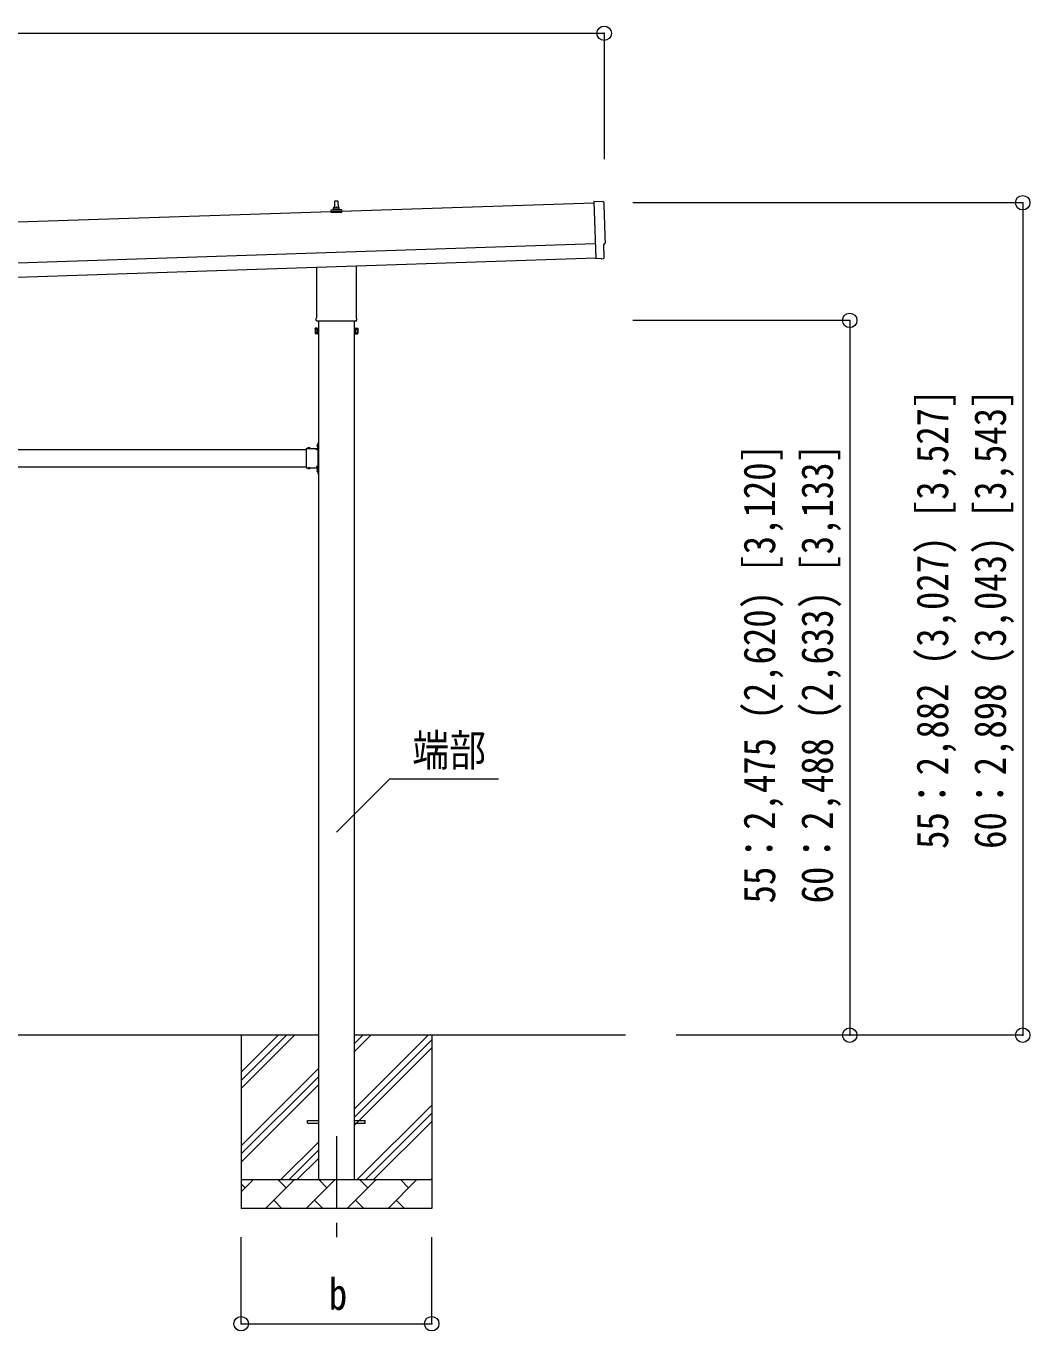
# Model space of a CAD drawing. Units: millimetres at full size, sheet at 1:50; details may follow other scales. Extents: x -14053 to 14053, y -9700 to 9700.
# Drawn here: x 5804 to 9279, y -4711 to -193 of the extents above; entities that cross this region are included whole.
import ezdxf
from ezdxf.enums import TextEntityAlignment as Align

# ---------------------------------------------------------------- set-up
doc = ezdxf.new("R2010")
doc.units = ezdxf.units.MM
doc.header["$LTSCALE"] = 50
doc.header["$PDMODE"] = 32
doc.header["$PDSIZE"] = 50
doc.linetypes.add('CHAIN1', pattern=[8, 5, -1, 1, -1])
doc.linetypes.add('USER7', pattern=[2, 1, -1])
for name, color, linetype, lineweight in [('0-2_建具', 4, 'Continuous', 9), ('0-3_階段', 7, 'CHAIN1', 9), ('0-4_設備', 7, 'Continuous', 9), ('0-7_ハッチ', 7, 'Continuous', 9), ('0-8_外構', 6, 'Continuous', 9)]:
    doc.layers.add(name, color=color, linetype=linetype, lineweight=lineweight)
doc.styles.add('ＭＳ ゴシック', font='')
doc.styles.get('ＭＳ ゴシック').set_extended_font_data('MS Gothic')

msp = doc.modelspace()

# ---------------------------------------------------------------- linework, layer by layer
at = {"layer": '0-2_建具'}
for p, q in [((7769.8, -805.6), (2386.79, -985.04)), ((6872.43, -822.76), (6873.16, -799.23)), ((6874.16, -798.26), (6882.71, -798.26)), ((6883.71, -799.23), (6884.43, -822.76)), ((6860.18, -838.26), (6860.18, -830.54)), ((6896.68, -838.26), (6860.18, -838.26)), ((6860.56, -829.76), (6896.3, -829.76)), ((6860.95, -829.57), (6867.67, -827.94)), ((6868.05, -827.76), (6888.81, -827.76)), ((6868.43, -826.97), (6868.43, -822.76)), ((6869.43, -822.76), (6887.43, -822.76)), ((6888.43, -826.97), (6888.43, -822.76)), ((6895.92, -829.57), (6889.2, -827.94)), ((6896.68, -838.26), (6896.68, -830.54)), ((2391.45, -1124.96), (7774.46, -945.52)), ((2393.12, -1174.93), (7776.13, -995.5)), ((6810.13, -1202.24), (6810.13, -1027.7)), ((6946.73, -1023.14), (6946.73, -1202.24)), ((7776.22, -998.26), (7776.25, -999.26)), ((7795.87, -998.61), (7802.78, -998.02)), ((6808.43, -1211.02), (6808.43, -1205.52)), ((6946.37, -1214.52), (6810.5, -1214.52)), ((6815.93, -1214.52), (6815.93, -4187.02)), ((6940.93, -4187.02), (6940.93, -1214.52)), ((6948.43, -1205.52), (6948.43, -1211.02)), ((6804.43, -1240.52), (6805.19, -1239.2)), ((6804.43, -1240.52), (6804.43, -1257.52)), ((6804.43, -1257.52), (6805.19, -1258.83)), ((6811.43, -1244.11), (6805.19, -1244.11)), ((6811.43, -1253.92), (6805.19, -1253.92)), ((6811.43, -1258.83), (6805.19, -1258.83)), ((6813.93, -1258.22), (6811.43, -1258.22)), ((6942.93, -1258.22), (6945.43, -1258.22)), ((6945.43, -1244.11), (6951.67, -1244.11)), ((6945.43, -1253.92), (6951.67, -1253.92)), ((6945.43, -1258.83), (6951.67, -1258.83)), ((6952.43, -1240.52), (6951.67, -1239.2)), ((6952.43, -1257.52), (6951.67, -1258.83)), ((6952.43, -1240.52), (6952.43, -1257.52)), ((5182.93, -1659.02), (6773.93, -1659.02)), ((6773.93, -1656.02), (6773.93, -1722.02)), ((6773.93, -1656.02), (6813.93, -1656.02)), ((6777.03, -1655.51), (6777.03, -1656.02)), ((6777.03, -1656.02), (6788.83, -1656.02)), ((6813.42, -1640.12), (6813.93, -1640.12)), ((6813.93, -1636.02), (6815.93, -1636.02)), ((6813.93, -1636.02), (6813.93, -1656.02)), ((6813.93, -1640.12), (6813.93, -1651.92)), ((6815.93, -1643.02), (6813.93, -1643.02)), ((6815.93, -1649.02), (6813.93, -1649.02)), ((6813.93, -1660.02), (6813.93, -1718.02)), ((6815.93, -1636.02), (6815.93, -1656.02)), ((5182.93, -1719.02), (6773.93, -1719.02)), ((6773.93, -1722.02), (6813.93, -1722.02)), ((6777.03, -1722.53), (6777.03, -1722.02)), ((6777.03, -1722.02), (6788.83, -1722.02)), ((6809.93, -1719.02), (6815.43, -1719.02)), ((6813.93, -1720.02), (6809.93, -1720.02)), ((6813.42, -1726.12), (6813.93, -1726.12)), ((6813.93, -1722.02), (6813.93, -1742.02)), ((6813.93, -1726.12), (6813.93, -1737.92)), ((6815.93, -1729.02), (6813.93, -1729.02)), ((6815.93, -1735.02), (6813.93, -1735.02)), ((6813.93, -1742.02), (6815.93, -1742.02)), ((6815.93, -1722.02), (6815.93, -1742.02)), ((6778.43, -3982.52), (6815.93, -3982.52)), ((6778.43, -3991.52), (6778.43, -3982.52)), ((6778.43, -3991.52), (6815.93, -3991.52)), ((6940.93, -3982.52), (6978.43, -3982.52)), ((6940.93, -3991.52), (6978.43, -3991.52)), ((6978.43, -3991.52), (6978.43, -3982.52))]:
    msp.add_line(p, q, dxfattribs=at)
for points in [[(7801.24, -801.12), (7769.63, -800.52), (7776.22, -998.26)], [(7805.52, -994.93), (7803.95, -947.93), (7804.55, -947.91)], [(7795.12, -998.36), (7794.44, -997.75), (7776.25, -999.27)], [(6811.43, -1258.83), (6811.43, -1239.2), (6805.19, -1239.2)], [(6811.43, -1258.22), (6811.43, -1239.82), (6813.93, -1239.82)], [(6945.43, -1258.22), (6945.43, -1239.82), (6942.93, -1239.82)], [(6945.43, -1258.83), (6945.43, -1239.2), (6951.67, -1239.2)], [(6777.03, -1655.51), (6788.83, -1655.51), (6788.83, -1656.02)], [(6813.93, -1660.02), (6809.93, -1660.02), (6809.93, -1658.02), (6813.93, -1658.02)], [(6809.93, -1659.02), (6815.43, -1659.02), (6815.43, -1719.02)], [(6813.42, -1640.12), (6813.42, -1651.92), (6813.93, -1651.92)], [(6777.03, -1722.53), (6788.83, -1722.53), (6788.83, -1722.02)], [(6813.93, -1718.02), (6809.93, -1718.02), (6809.93, -1720.02)], [(6813.42, -1726.12), (6813.42, -1737.92), (6813.93, -1737.92)]]:
    msp.add_lwpolyline(points, dxfattribs=at)
for points in [[(6813.93, -1259.52), (6813.93, -1238.52), (6815.93, -1238.52), (6815.93, -1259.52)], [(6942.93, -1259.52), (6942.93, -1238.52), (6940.93, -1238.52), (6940.93, -1259.52)]]:
    msp.add_lwpolyline(points, close=True, dxfattribs=at)
at = {"layer": '0-2_建具', "linetype": 'USER7'}
for points in [[(6780.43, -1653.41), (6781.79, -1656.18), (6782.93, -1656.79)], [(6785.43, -1653.41), (6784.08, -1656.18), (6782.93, -1656.79)], [(6811.32, -1643.52), (6814.1, -1644.87), (6814.71, -1646.02)], [(6811.32, -1648.52), (6814.1, -1647.16), (6814.71, -1646.02)], [(6780.43, -1724.63), (6781.79, -1721.85), (6782.93, -1721.24)], [(6785.43, -1724.63), (6784.08, -1721.85), (6782.93, -1721.24)], [(6811.32, -1729.52), (6814.1, -1730.87), (6814.71, -1732.02)], [(6811.32, -1734.52), (6814.1, -1733.16), (6814.71, -1732.02)]]:
    msp.add_lwpolyline(points, dxfattribs=at)
at = {"layer": '0-2_建具'}
for centre, radius, start, end in [((6874.16, -799.26), 1, 90, 178.60509), ((6882.71, -799.26), 1, 1.39491, 90), ((6861.18, -830.54), 1, 103.62699, 180), ((6867.43, -826.97), 1, 283.62699, 0), ((6872.52, -823.39), 4.13, 90, 171.17633), ((6869.43, -823.76), 1, 90, 180), ((6881.77, -822.76), 4.83, 133.60282, 180), ((6875.1, -822.76), 4.83, 0, 46.39718), ((6884.35, -823.39), 4.13, 8.82367, 90), ((6887.43, -823.76), 1, 0, 90), ((6889.43, -826.97), 1, 180, 256.37301), ((6895.68, -830.54), 1, 0, 76.37301), ((6812.43, -1205.52), 4, 125.09963, 180), ((6812.43, -1211.02), 4, 180, 194.47751), ((6812.43, -1211.02), 4, 194.47751, 241.04498), ((6944.43, -1211.02), 4, 298.95502, 345.52249), ((6944.43, -1205.52), 4, 0, 54.90037), ((6944.43, -1211.02), 4, 345.52249, 0), ((6808.78, -1241.66), 4.34, 145.61575, 214.38425), ((6820.67, -1249.02), 16.24, 162.41205, 197.58795), ((6808.78, -1256.38), 4.34, 145.61575, 214.38425), ((6936.19, -1249.02), 16.24, 342.41205, 17.58795), ((6948.09, -1241.66), 4.34, 325.61575, 34.38425), ((6948.09, -1256.38), 4.34, 325.61575, 34.38425), ((6782.93, -1661.25), 8.23, 44.2189, 135.7811), ((6819.16, -1646.02), 8.23, 134.2189, 225.7811), ((6813.93, -1656.02), 2, 270, 0), ((6782.93, -1716.78), 8.23, 224.2189, 315.7811), ((6819.16, -1732.02), 8.23, 134.2189, 225.7811), ((6813.93, -1722.02), 2, 0, 90)]:
    msp.add_arc(centre, radius, start, end, dxfattribs=at)
for centre, major_axis, ratio, start_param, end_param in [((7801.18, -804.12), (3, 0.1), 0.99863, 6.2683889, 7.8016218), ((12566.74, -715.73), (-4760.73, -158.69), 0.99863, 6.2683889, 6.2976778), ((7804.4, -943.51), (4.4, 0.15), 0.99863, 4.712389, 6.2976778), ((7795.79, -997.61), (0.75, -0.666), 0.9974, 4.712389, 5.5252311), ((7802.51, -995.03), (2.25, -2), 0.9974, 5.5252311, 7.0411395)]:
    msp.add_ellipse(centre, major_axis=major_axis, ratio=ratio, start_param=start_param, end_param=end_param, dxfattribs=at)
at = {"layer": '0-3_階段'}
msp.add_line((6878.43, -4037.02), (6878.43, -4386.02), dxfattribs=at)
at = {"layer": '0-4_設備'}
for p, q in [((6815.93, -3687.02), (5140.93, -3687.02)), ((6548.43, -3687.02), (6548.43, -4287.02)), ((6548.43, -3872.07), (6733.48, -3687.02)), ((6548.43, -3843.78), (6705.2, -3687.02)), ((6548.43, -3815.5), (6676.91, -3687.02)), ((7879.31, -3687.02), (6940.93, -3687.02)), ((6940.93, -3942.12), (7196.03, -3687.02)), ((6940.93, -3744.13), (6998.04, -3687.02)), ((6940.93, -3715.84), (6969.76, -3687.02)), ((6940.93, -3970.4), (7208.43, -3702.9)), ((7208.43, -3687.02), (7208.43, -4287.02)), ((6940.93, -3998.68), (7208.43, -3731.18)), ((6548.43, -4070.06), (6815.93, -3802.56)), ((6548.43, -4098.34), (6815.93, -3830.84)), ((6548.43, -4126.63), (6815.93, -3859.13)), ((6950.59, -4187.02), (7208.43, -3929.17)), ((6978.87, -4187.02), (7208.43, -3957.46)), ((7007.16, -4187.02), (7208.43, -3985.74)), ((6686.03, -4187.02), (6815.93, -4057.12)), ((6714.31, -4187.02), (6815.93, -4085.4)), ((6742.6, -4187.02), (6815.93, -4113.68)), ((6548.43, -4187.02), (7208.43, -4187.02)), ((6548.43, -4229.91), (6591.33, -4187.02)), ((6562.77, -4215.57), (6548.43, -4201.23)), ((6632.75, -4287.02), (6732.75, -4187.02)), ((6704.19, -4215.57), (6675.64, -4187.02)), ((6774.17, -4287.02), (6874.17, -4187.02)), ((6845.61, -4215.57), (6817.06, -4187.02)), ((6915.59, -4287.02), (7015.59, -4187.02)), ((6987.04, -4215.57), (6958.48, -4187.02)), ((7057.01, -4287.02), (7157.01, -4187.02)), ((7128.46, -4215.57), (7099.9, -4187.02)), ((7205.15, -4187.02), (7208.43, -4183.73)), ((7208.43, -4287.02), (6548.43, -4287.02)), ((6661.3, -4258.46), (6689.85, -4287.02)), ((6802.72, -4258.46), (6831.27, -4287.02)), ((6944.14, -4258.46), (6972.7, -4287.02)), ((7085.56, -4258.46), (7114.12, -4287.02))]:
    msp.add_line(p, q, dxfattribs=at)
at = {"layer": '0-7_ハッチ', "color": 6}
msp.add_lwpolyline([(7439.35, -2800.05), (7062.6, -2800.05), (6878.43, -2984.23)], dxfattribs=at)
at = {"layer": '0-8_外構'}
for p, q in [((2355.79, -218.05), (7805.46, -218.05)), ((7805.46, -218.05), (7805.46, -654.33)), ((9254.46, -804.57), (7904.46, -804.57)), ((9254.46, -804.57), (9254.46, -3687.02)), ((8655.46, -1212.02), (7904.46, -1212.02)), ((8655.46, -1212.02), (8655.46, -3687.02)), ((8655.46, -3687.02), (8054.46, -3687.02)), ((9254.46, -3687.02), (8054.46, -3687.02)), ((6548.43, -4686.02), (6548.43, -4386.02)), ((7208.43, -4686.02), (7208.43, -4386.02)), ((6548.43, -4686.02), (7208.43, -4686.02))]:
    msp.add_line(p, q, dxfattribs=at)
for p in [(7805.46, -218.05), (9254.46, -804.57), (8655.46, -1212.02), (8655.46, -3687.02), (9254.46, -3687.02), (6548.43, -4686.02), (7208.43, -4686.02)]:
    msp.add_point(p, dxfattribs=at)

# ---------------------------------------------------------------- texts
at = {"layer": '0-7_ハッチ', "style": 'ＭＳ ゴシック', "width": 0.85}
msp.add_text('端部', height=110, dxfattribs=at).set_placement((7141.14, -2788.42), align=Align.BOTTOM_LEFT)
at = {"layer": '0-8_外構', "color": 7, "style": 'ＭＳ ゴシック', "width": 0.85}
for s, p in [('55：2,882 (3,027) [3,527]', (9029.46, -3042.04)), ('60：2,898 (3,043) [3,543]', (9229.46, -3042.04)), ('55：2,475 (2,620) [3,120]', (8430.46, -3230.77)), ('60：2,488 (2,633) [3,133]', (8630.46, -3230.77))]:
    msp.add_text(s, height=110, rotation=90, dxfattribs=at).set_placement(p, align=Align.BOTTOM_LEFT)
msp.add_text('b', height=110, dxfattribs=at).set_placement((6852.18, -4671.02), align=Align.BOTTOM_LEFT)

doc.saveas('drawing.dxf')
